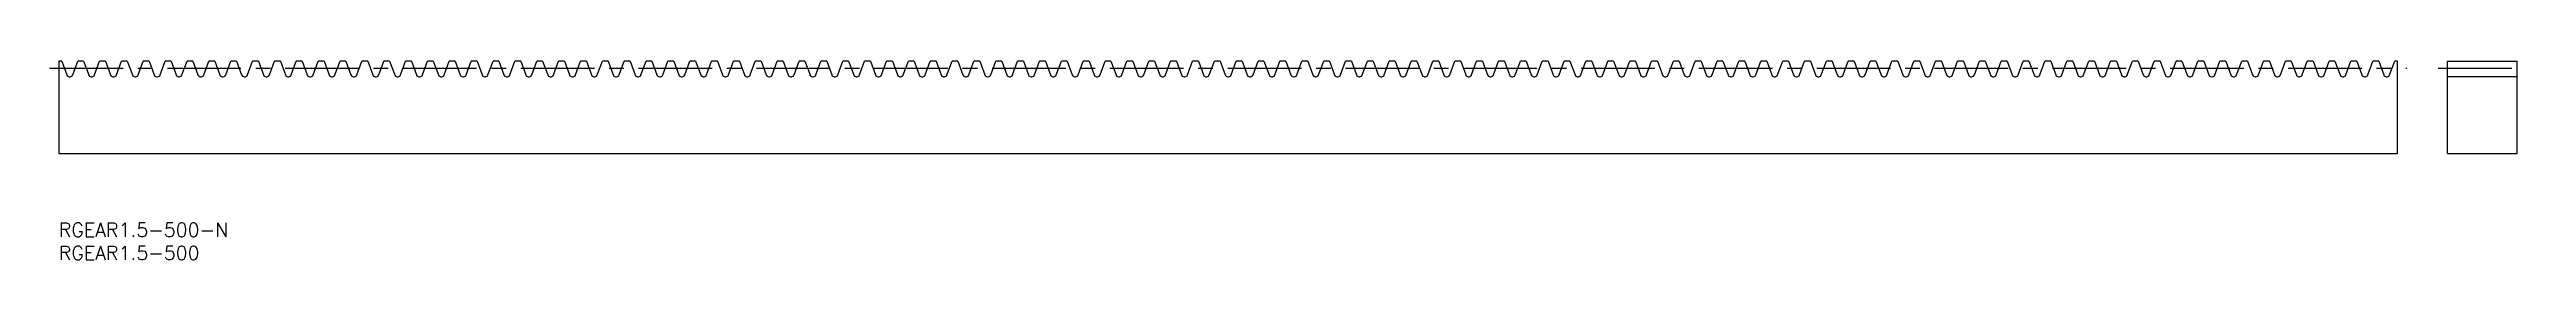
# Model space of a CAD drawing. Extents: x -2 to 532, y -8 to 35.
import ezdxf

# ---------------------------------------------------------------- set-up
doc = ezdxf.new("R2010")
doc.units = 0
doc.header["$LTSCALE"] = 0.5
doc.linetypes.add('CENTER', pattern=[50.8, 31.75, -6.35, 6.35, -6.35])
for name, color, linetype in [('MSM_CENTER', 1, 'CENTER'), ('MSM_CONTINUOUS', 7, 'CONTINUOUS'), ('MSM_PART_NUMBER', 7, 'CONTINUOUS')]:
    doc.layers.add(name, color=color, linetype=linetype)
doc.styles.get("Standard").update_dxf_attribs({"font": 'txt.shx', "height": 3, "bigfont": 'bigfont.shx'})

# ---------------------------------------------------------------- blocks, each defined once
blk = doc.blocks.new('*U2')
at = {"layer": 'MSM_PART_NUMBER'}
blk.add_text('RGEAR1.5-500-N', height=3, dxfattribs=at).set_placement((0, -3))
blk = doc.blocks.new('*U3')
at = {"layer": 'MSM_PART_NUMBER'}
blk.add_text('RGEAR1.5-500', height=3, dxfattribs=at).set_placement((0, -8))

msp = doc.modelspace()

# ---------------------------------------------------------------- linework, layer by layer
at = {"layer": 'MSM_CENTER'}
for p, q in [((-2, 33.5), (506.23, 33.5)), ((513, 33.5), (532, 33.5))]:
    msp.add_line(p, q, dxfattribs=at)
at = {"layer": 'MSM_CONTINUOUS'}
for p, q in [((0.63, 35), (0, 35)), ((0, 35), (0, 15)), ((0.63, 35), (1.72, 32)), ((2.99, 32), (4.08, 35)), ((5.34, 35), (4.08, 35)), ((5.34, 35), (6.44, 32)), ((7.7, 32), (8.79, 35)), ((10.06, 35), (8.79, 35)), ((10.06, 35), (11.15, 32)), ((12.41, 32), (13.51, 35)), ((14.77, 35), (13.51, 35)), ((14.77, 35), (15.86, 32)), ((17.13, 32), (18.22, 35)), ((19.48, 35), (18.22, 35)), ((19.48, 35), (20.57, 32)), ((21.84, 32), (22.93, 35)), ((24.19, 35), (22.93, 35)), ((24.19, 35), (25.29, 32)), ((26.55, 32), (27.64, 35)), ((28.91, 35), (27.64, 35)), ((28.91, 35), (30, 32)), ((31.26, 32), (32.35, 35)), ((33.62, 35), (32.35, 35)), ((33.62, 35), (34.71, 32)), ((35.98, 32), (37.07, 35)), ((38.33, 35), (37.07, 35)), ((38.33, 35), (39.42, 32)), ((40.69, 32), (41.78, 35)), ((43.04, 35), (41.78, 35)), ((43.04, 35), (44.14, 32)), ((45.4, 32), (46.49, 35)), ((47.76, 35), (46.49, 35)), ((47.76, 35), (48.85, 32)), ((50.11, 32), (51.2, 35)), ((52.47, 35), (51.2, 35)), ((52.47, 35), (53.56, 32)), ((54.82, 32), (55.92, 35)), ((57.18, 35), (55.92, 35)), ((57.18, 35), (58.27, 32)), ((59.54, 32), (60.63, 35)), ((61.89, 35), (60.63, 35)), ((61.89, 35), (62.99, 32)), ((64.25, 32), (65.34, 35)), ((66.61, 35), (65.34, 35)), ((66.61, 35), (67.7, 32)), ((68.96, 32), (70.05, 35)), ((71.32, 35), (70.05, 35)), ((71.32, 35), (72.41, 32)), ((73.67, 32), (74.77, 35)), ((76.03, 35), (74.77, 35)), ((76.03, 35), (77.12, 32)), ((78.39, 32), (79.48, 35)), ((80.74, 35), (79.48, 35)), ((80.74, 35), (81.83, 32)), ((83.1, 32), (84.19, 35)), ((85.46, 35), (84.19, 35)), ((85.46, 35), (86.55, 32)), ((87.81, 32), (88.9, 35)), ((90.17, 35), (88.9, 35)), ((90.17, 35), (91.26, 32)), ((92.52, 32), (93.62, 35)), ((94.88, 35), (93.62, 35)), ((94.88, 35), (95.97, 32)), ((97.24, 32), (98.33, 35)), ((99.59, 35), (98.33, 35)), ((99.59, 35), (100.68, 32)), ((101.95, 32), (103.04, 35)), ((104.3, 35), (103.04, 35)), ((104.3, 35), (105.4, 32)), ((106.66, 32), (107.75, 35)), ((109.02, 35), (107.75, 35)), ((109.02, 35), (110.11, 32)), ((111.37, 32), (112.47, 35)), ((113.73, 35), (112.47, 35)), ((113.73, 35), (114.82, 32)), ((116.09, 32), (117.18, 35)), ((118.44, 35), (117.18, 35)), ((118.44, 35), (119.53, 32)), ((120.8, 32), (121.89, 35)), ((123.15, 35), (121.89, 35)), ((123.15, 35), (124.25, 32)), ((125.51, 32), (126.6, 35)), ((127.87, 35), (126.6, 35)), ((127.87, 35), (128.96, 32)), ((130.22, 32), (131.32, 35)), ((132.58, 35), (131.32, 35)), ((132.58, 35), (133.67, 32)), ((134.94, 32), (136.03, 35)), ((137.29, 35), (136.03, 35)), ((137.29, 35), (138.38, 32)), ((139.65, 32), (140.74, 35)), ((142, 35), (140.74, 35)), ((142, 35), (143.1, 32)), ((144.36, 32), (145.45, 35)), ((146.72, 35), (145.45, 35)), ((146.72, 35), (147.81, 32)), ((149.07, 32), (150.16, 35)), ((151.43, 35), (150.16, 35)), ((151.43, 35), (152.52, 32)), ((153.79, 32), (154.88, 35)), ((156.14, 35), (154.88, 35)), ((156.14, 35), (157.23, 32)), ((158.5, 32), (159.59, 35)), ((160.85, 35), (159.59, 35)), ((160.85, 35), (161.95, 32)), ((163.21, 32), (164.3, 35)), ((165.57, 35), (164.3, 35)), ((165.57, 35), (166.66, 32)), ((167.92, 32), (169.01, 35)), ((170.28, 35), (169.01, 35)), ((170.28, 35), (171.37, 32)), ((172.63, 32), (173.73, 35)), ((174.99, 35), (173.73, 35)), ((174.99, 35), (176.08, 32)), ((177.35, 32), (178.44, 35)), ((179.7, 35), (178.44, 35)), ((179.7, 35), (180.8, 32)), ((182.06, 32), (183.15, 35)), ((184.42, 35), (183.15, 35)), ((184.42, 35), (185.51, 32)), ((186.77, 32), (187.86, 35)), ((189.13, 35), (187.86, 35)), ((189.13, 35), (190.22, 32)), ((191.48, 32), (192.58, 35)), ((193.84, 35), (192.58, 35)), ((193.84, 35), (194.93, 32)), ((196.2, 32), (197.29, 35)), ((198.55, 35), (197.29, 35)), ((198.55, 35), (199.64, 32)), ((200.91, 32), (202, 35)), ((203.27, 35), (202, 35)), ((203.27, 35), (204.36, 32)), ((205.62, 32), (206.71, 35)), ((207.98, 35), (206.71, 35)), ((207.98, 35), (209.07, 32)), ((210.33, 32), (211.43, 35)), ((212.69, 35), (211.43, 35)), ((212.69, 35), (213.78, 32)), ((215.05, 32), (216.14, 35)), ((217.4, 35), (216.14, 35)), ((217.4, 35), (218.49, 32)), ((219.76, 32), (220.85, 35)), ((222.11, 35), (220.85, 35)), ((222.11, 35), (223.21, 32)), ((224.47, 32), (225.56, 35)), ((226.83, 35), (225.56, 35)), ((226.83, 35), (227.92, 32)), ((229.18, 32), (230.28, 35)), ((231.54, 35), (230.28, 35)), ((231.54, 35), (232.63, 32)), ((233.9, 32), (234.99, 35)), ((236.25, 35), (234.99, 35)), ((236.25, 35), (237.34, 32)), ((238.61, 32), (239.7, 35)), ((240.96, 35), (239.7, 35)), ((240.96, 35), (242.06, 32)), ((243.32, 32), (244.41, 35)), ((245.68, 35), (244.41, 35)), ((245.68, 35), (246.77, 32)), ((248.03, 32), (249.13, 35)), ((250.39, 35), (249.13, 35)), ((250.39, 35), (251.48, 32)), ((252.75, 32), (253.84, 35)), ((255.1, 35), (253.84, 35)), ((255.1, 35), (256.19, 32)), ((257.46, 32), (258.55, 35)), ((259.81, 35), (258.55, 35)), ((259.81, 35), (260.91, 32)), ((262.17, 32), (263.26, 35)), ((264.53, 35), (263.26, 35)), ((264.53, 35), (265.62, 32)), ((266.88, 32), (267.97, 35)), ((269.24, 35), (267.97, 35)), ((269.24, 35), (270.33, 32)), ((271.6, 32), (272.69, 35)), ((273.95, 35), (272.69, 35)), ((273.95, 35), (275.04, 32)), ((276.31, 32), (277.4, 35)), ((278.66, 35), (277.4, 35)), ((278.66, 35), (279.76, 32)), ((281.02, 32), (282.11, 35)), ((283.38, 35), (282.11, 35)), ((283.38, 35), (284.47, 32)), ((285.73, 32), (286.82, 35)), ((288.09, 35), (286.82, 35)), ((288.09, 35), (289.18, 32)), ((290.44, 32), (291.54, 35)), ((292.8, 35), (291.54, 35)), ((292.8, 35), (293.89, 32)), ((295.16, 32), (296.25, 35)), ((297.51, 35), (296.25, 35)), ((297.51, 35), (298.61, 32)), ((299.87, 32), (300.96, 35)), ((302.23, 35), (300.96, 35)), ((302.23, 35), (303.32, 32)), ((304.58, 32), (305.67, 35)), ((306.94, 35), (305.67, 35)), ((306.94, 35), (308.03, 32)), ((309.29, 32), (310.39, 35)), ((311.65, 35), (310.39, 35)), ((311.65, 35), (312.74, 32)), ((314.01, 32), (315.1, 35)), ((316.36, 35), (315.1, 35)), ((316.36, 35), (317.45, 32)), ((318.72, 32), (319.81, 35)), ((321.08, 35), (319.81, 35)), ((321.08, 35), (322.17, 32)), ((323.43, 32), (324.52, 35)), ((325.79, 35), (324.52, 35)), ((325.79, 35), (326.88, 32)), ((328.14, 32), (329.24, 35)), ((330.5, 35), (329.24, 35)), ((330.5, 35), (331.59, 32)), ((332.86, 32), (333.95, 35)), ((335.21, 35), (333.95, 35)), ((335.21, 35), (336.3, 32)), ((337.57, 32), (338.66, 35)), ((339.92, 35), (338.66, 35)), ((339.92, 35), (341.02, 32)), ((342.28, 32), (343.37, 35)), ((344.64, 35), (343.37, 35)), ((344.64, 35), (345.73, 32)), ((346.99, 32), (348.09, 35)), ((349.35, 35), (348.09, 35)), ((349.35, 35), (350.44, 32)), ((351.71, 32), (352.8, 35)), ((354.06, 35), (352.8, 35)), ((354.06, 35), (355.15, 32)), ((356.42, 32), (357.51, 35)), ((358.77, 35), (357.51, 35)), ((358.77, 35), (359.87, 32)), ((361.13, 32), (362.22, 35)), ((363.49, 35), (362.22, 35)), ((363.49, 35), (364.58, 32)), ((365.84, 32), (366.94, 35)), ((368.2, 35), (366.94, 35)), ((368.2, 35), (369.29, 32)), ((370.56, 32), (371.65, 35)), ((372.91, 35), (371.65, 35)), ((372.91, 35), (374, 32)), ((375.27, 32), (376.36, 35)), ((377.62, 35), (376.36, 35)), ((377.62, 35), (378.72, 32)), ((379.98, 32), (381.07, 35)), ((382.34, 35), (381.07, 35)), ((382.34, 35), (383.43, 32)), ((384.69, 32), (385.78, 35)), ((387.05, 35), (385.78, 35)), ((387.05, 35), (388.14, 32)), ((389.41, 32), (390.5, 35)), ((391.76, 35), (390.5, 35)), ((391.76, 35), (392.85, 32)), ((394.12, 32), (395.21, 35)), ((396.47, 35), (395.21, 35)), ((396.47, 35), (397.57, 32)), ((398.83, 32), (399.92, 35)), ((401.19, 35), (399.92, 35)), ((401.19, 35), (402.28, 32)), ((403.54, 32), (404.63, 35)), ((405.9, 35), (404.63, 35)), ((405.9, 35), (406.99, 32)), ((408.25, 32), (409.35, 35)), ((410.61, 35), (409.35, 35)), ((410.61, 35), (411.7, 32)), ((412.97, 32), (414.06, 35)), ((415.32, 35), (414.06, 35)), ((415.32, 35), (416.42, 32)), ((417.68, 32), (418.77, 35)), ((420.04, 35), (418.77, 35)), ((420.04, 35), (421.13, 32)), ((422.39, 32), (423.48, 35)), ((424.75, 35), (423.48, 35)), ((424.75, 35), (425.84, 32)), ((427.1, 32), (428.2, 35)), ((429.46, 35), (428.2, 35)), ((429.46, 35), (430.55, 32)), ((431.82, 32), (432.91, 35)), ((434.17, 35), (432.91, 35)), ((434.17, 35), (435.26, 32)), ((436.53, 32), (437.62, 35)), ((438.89, 35), (437.62, 35)), ((438.89, 35), (439.98, 32)), ((441.24, 32), (442.33, 35)), ((443.6, 35), (442.33, 35)), ((443.6, 35), (444.69, 32)), ((445.95, 32), (447.05, 35)), ((448.31, 35), (447.05, 35)), ((448.31, 35), (449.4, 32)), ((450.67, 32), (451.76, 35)), ((453.02, 35), (451.76, 35)), ((453.02, 35), (454.11, 32)), ((455.38, 32), (456.47, 35)), ((457.73, 35), (456.47, 35)), ((457.73, 35), (458.83, 32)), ((460.09, 32), (461.18, 35)), ((462.45, 35), (461.18, 35)), ((462.45, 35), (463.54, 32)), ((464.8, 32), (465.9, 35)), ((467.16, 35), (465.9, 35)), ((467.16, 35), (468.25, 32)), ((469.52, 32), (470.61, 35)), ((471.87, 35), (470.61, 35)), ((471.87, 35), (472.96, 32)), ((474.23, 32), (475.32, 35)), ((476.58, 35), (475.32, 35)), ((476.58, 35), (477.68, 32)), ((478.94, 32), (480.03, 35)), ((481.3, 35), (480.03, 35)), ((481.3, 35), (482.39, 32)), ((483.65, 32), (484.75, 35)), ((486.01, 35), (484.75, 35)), ((486.01, 35), (487.1, 32)), ((488.37, 32), (489.46, 35)), ((490.72, 35), (489.46, 35)), ((490.72, 35), (491.81, 32)), ((493.08, 32), (494.17, 35)), ((495.43, 35), (494.17, 35)), ((495.43, 35), (496.53, 32)), ((497.79, 32), (498.88, 35)), ((500.15, 35), (498.88, 35)), ((500.15, 35), (501.24, 32)), ((502.5, 32), (503.59, 35)), ((504.23, 35), (503.59, 35)), ((504.23, 15), (504.23, 35)), ((515, 35), (530, 35)), ((515, 15), (515, 35)), ((530, 15), (530, 35)), ((2.26, 31.62), (2.45, 31.62)), ((6.97, 31.62), (7.17, 31.62)), ((11.68, 31.62), (11.88, 31.62)), ((16.4, 31.62), (16.59, 31.62)), ((21.11, 31.62), (21.3, 31.62)), ((25.82, 31.62), (26.01, 31.62)), ((30.53, 31.62), (30.73, 31.62)), ((35.25, 31.62), (35.44, 31.62)), ((39.96, 31.62), (40.15, 31.62)), ((44.67, 31.62), (44.86, 31.62)), ((49.38, 31.62), (49.58, 31.62)), ((54.1, 31.62), (54.29, 31.62)), ((58.81, 31.62), (59, 31.62)), ((63.52, 31.62), (63.71, 31.62)), ((68.23, 31.62), (68.43, 31.62)), ((72.95, 31.62), (73.14, 31.62)), ((77.66, 31.62), (77.85, 31.62)), ((82.37, 31.62), (82.56, 31.62)), ((87.08, 31.62), (87.28, 31.62)), ((91.8, 31.62), (91.99, 31.62)), ((96.51, 31.62), (96.7, 31.62)), ((101.22, 31.62), (101.41, 31.62)), ((105.93, 31.62), (106.13, 31.62)), ((110.64, 31.62), (110.84, 31.62)), ((115.36, 31.62), (115.55, 31.62)), ((120.07, 31.62), (120.26, 31.62)), ((124.78, 31.62), (124.98, 31.62)), ((129.49, 31.62), (129.69, 31.62)), ((134.21, 31.62), (134.4, 31.62)), ((138.92, 31.62), (139.11, 31.62)), ((143.63, 31.62), (143.82, 31.62)), ((148.34, 31.62), (148.54, 31.62)), ((153.06, 31.62), (153.25, 31.62)), ((157.77, 31.62), (157.96, 31.62)), ((162.48, 31.62), (162.67, 31.62)), ((167.19, 31.62), (167.39, 31.62)), ((171.91, 31.62), (172.1, 31.62)), ((176.62, 31.62), (176.81, 31.62)), ((181.33, 31.62), (181.52, 31.62)), ((186.04, 31.62), (186.24, 31.62)), ((190.76, 31.62), (190.95, 31.62)), ((195.47, 31.62), (195.66, 31.62)), ((200.18, 31.62), (200.37, 31.62)), ((204.89, 31.62), (205.09, 31.62)), ((209.61, 31.62), (209.8, 31.62)), ((214.32, 31.62), (214.51, 31.62)), ((219.03, 31.62), (219.22, 31.62)), ((223.74, 31.62), (223.94, 31.62)), ((228.45, 31.62), (228.65, 31.62)), ((233.17, 31.62), (233.36, 31.62)), ((237.88, 31.62), (238.07, 31.62)), ((242.59, 31.62), (242.79, 31.62)), ((247.3, 31.62), (247.5, 31.62)), ((252.02, 31.62), (252.21, 31.62)), ((256.73, 31.62), (256.92, 31.62)), ((261.44, 31.62), (261.63, 31.62)), ((266.15, 31.62), (266.35, 31.62)), ((270.87, 31.62), (271.06, 31.62)), ((275.58, 31.62), (275.77, 31.62)), ((280.29, 31.62), (280.48, 31.62)), ((285, 31.62), (285.2, 31.62)), ((289.72, 31.62), (289.91, 31.62)), ((294.43, 31.62), (294.62, 31.62)), ((299.14, 31.62), (299.33, 31.62)), ((303.85, 31.62), (304.05, 31.62)), ((308.57, 31.62), (308.76, 31.62)), ((313.28, 31.62), (313.47, 31.62)), ((317.99, 31.62), (318.18, 31.62)), ((322.7, 31.62), (322.9, 31.62)), ((327.42, 31.62), (327.61, 31.62)), ((332.13, 31.62), (332.32, 31.62)), ((336.84, 31.62), (337.03, 31.62)), ((341.55, 31.62), (341.75, 31.62)), ((346.26, 31.62), (346.46, 31.62)), ((350.98, 31.62), (351.17, 31.62)), ((355.69, 31.62), (355.88, 31.62)), ((360.4, 31.62), (360.6, 31.62)), ((365.11, 31.62), (365.31, 31.62)), ((369.83, 31.62), (370.02, 31.62)), ((374.54, 31.62), (374.73, 31.62)), ((379.25, 31.62), (379.44, 31.62)), ((383.96, 31.62), (384.16, 31.62)), ((388.68, 31.62), (388.87, 31.62)), ((393.39, 31.62), (393.58, 31.62)), ((398.1, 31.62), (398.29, 31.62)), ((402.81, 31.62), (403.01, 31.62)), ((407.53, 31.62), (407.72, 31.62)), ((412.24, 31.62), (412.43, 31.62)), ((416.95, 31.62), (417.14, 31.62)), ((421.66, 31.62), (421.86, 31.62)), ((426.38, 31.62), (426.57, 31.62)), ((431.09, 31.62), (431.28, 31.62)), ((435.8, 31.62), (435.99, 31.62)), ((440.51, 31.62), (440.71, 31.62)), ((445.23, 31.62), (445.42, 31.62)), ((449.94, 31.62), (450.13, 31.62)), ((454.65, 31.62), (454.84, 31.62)), ((459.36, 31.62), (459.56, 31.62)), ((464.07, 31.62), (464.27, 31.62)), ((468.79, 31.62), (468.98, 31.62)), ((473.5, 31.62), (473.69, 31.62)), ((478.21, 31.62), (478.41, 31.62)), ((482.92, 31.62), (483.12, 31.62)), ((487.64, 31.62), (487.83, 31.62)), ((492.35, 31.62), (492.54, 31.62)), ((497.06, 31.62), (497.25, 31.62)), ((501.77, 31.62), (501.97, 31.62)), ((530, 31.62), (515, 31.62)), ((0, 15), (504.23, 15)), ((515, 15), (530, 15))]:
    msp.add_line(p, q, dxfattribs=at)
for centre, start, end in [((2.26, 32.19), 200, 270), ((2.45, 32.19), 270, 340), ((6.97, 32.19), 200, 270), ((7.17, 32.19), 270, 340), ((11.68, 32.19), 200, 270), ((11.88, 32.19), 270, 340), ((16.4, 32.19), 200, 270), ((16.59, 32.19), 270, 340), ((21.11, 32.19), 200, 270), ((21.3, 32.19), 270, 340), ((25.82, 32.19), 200, 270), ((26.01, 32.19), 270, 340), ((30.53, 32.19), 200, 270), ((30.73, 32.19), 270, 340), ((35.25, 32.19), 200, 270), ((35.44, 32.19), 270, 340), ((39.96, 32.19), 200, 270), ((40.15, 32.19), 270, 340), ((44.67, 32.19), 200, 270), ((44.86, 32.19), 270, 340), ((49.38, 32.19), 200, 270), ((49.58, 32.19), 270, 340), ((54.1, 32.19), 200, 270), ((54.29, 32.19), 270, 340), ((58.81, 32.19), 200, 270), ((59, 32.19), 270, 340), ((63.52, 32.19), 200, 270), ((63.71, 32.19), 270, 340), ((68.23, 32.19), 200, 270), ((68.43, 32.19), 270, 340), ((72.95, 32.19), 200, 270), ((73.14, 32.19), 270, 340), ((77.66, 32.19), 200, 270), ((77.85, 32.19), 270, 340), ((82.37, 32.19), 200, 270), ((82.56, 32.19), 270, 340), ((87.08, 32.19), 200, 270), ((87.28, 32.19), 270, 340), ((91.8, 32.19), 200, 270), ((91.99, 32.19), 270, 340), ((96.51, 32.19), 200, 270), ((96.7, 32.19), 270, 340), ((101.22, 32.19), 200, 270), ((101.41, 32.19), 270, 340), ((105.93, 32.19), 200, 270), ((106.13, 32.19), 270, 340), ((110.64, 32.19), 200, 270), ((110.84, 32.19), 270, 340), ((115.36, 32.19), 200, 270), ((115.55, 32.19), 270, 340), ((120.07, 32.19), 200, 270), ((120.26, 32.19), 270, 340), ((124.78, 32.19), 200, 270), ((124.98, 32.19), 270, 340), ((129.49, 32.19), 200, 270), ((129.69, 32.19), 270, 340), ((134.21, 32.19), 200, 270), ((134.4, 32.19), 270, 340), ((138.92, 32.19), 200, 270), ((139.11, 32.19), 270, 340), ((143.63, 32.19), 200, 270), ((143.82, 32.19), 270, 340), ((148.34, 32.19), 200, 270), ((148.54, 32.19), 270, 340), ((153.06, 32.19), 200, 270), ((153.25, 32.19), 270, 340), ((157.77, 32.19), 200, 270), ((157.96, 32.19), 270, 340), ((162.48, 32.19), 200, 270), ((162.67, 32.19), 270, 340), ((167.19, 32.19), 200, 270), ((167.39, 32.19), 270, 340), ((171.91, 32.19), 200, 270), ((172.1, 32.19), 270, 340), ((176.62, 32.19), 200, 270), ((176.81, 32.19), 270, 340), ((181.33, 32.19), 200, 270), ((181.52, 32.19), 270, 340), ((186.04, 32.19), 200, 270), ((186.24, 32.19), 270, 340), ((190.76, 32.19), 200, 270), ((190.95, 32.19), 270, 340), ((195.47, 32.19), 200, 270), ((195.66, 32.19), 270, 340), ((200.18, 32.19), 200, 270), ((200.37, 32.19), 270, 340), ((204.89, 32.19), 200, 270), ((205.09, 32.19), 270, 340), ((209.61, 32.19), 200, 270), ((209.8, 32.19), 270, 340), ((214.32, 32.19), 200, 270), ((214.51, 32.19), 270, 340), ((219.03, 32.19), 200, 270), ((219.22, 32.19), 270, 340), ((223.74, 32.19), 200, 270), ((223.94, 32.19), 270, 340), ((228.45, 32.19), 200, 270), ((228.65, 32.19), 270, 340), ((233.17, 32.19), 200, 270), ((233.36, 32.19), 270, 340), ((237.88, 32.19), 200, 270), ((238.07, 32.19), 270, 340), ((242.59, 32.19), 200, 270), ((242.79, 32.19), 270, 340), ((247.3, 32.19), 200, 270), ((247.5, 32.19), 270, 340), ((252.02, 32.19), 200, 270), ((252.21, 32.19), 270, 340), ((256.73, 32.19), 200, 270), ((256.92, 32.19), 270, 340), ((261.44, 32.19), 200, 270), ((261.63, 32.19), 270, 340), ((266.15, 32.19), 200, 270), ((266.35, 32.19), 270, 340), ((270.87, 32.19), 200, 270), ((271.06, 32.19), 270, 340), ((275.58, 32.19), 200, 270), ((275.77, 32.19), 270, 340), ((280.29, 32.19), 200, 270), ((280.48, 32.19), 270, 340), ((285, 32.19), 200, 270), ((285.2, 32.19), 270, 340), ((289.72, 32.19), 200, 270), ((289.91, 32.19), 270, 340), ((294.43, 32.19), 200, 270), ((294.62, 32.19), 270, 340), ((299.14, 32.19), 200, 270), ((299.33, 32.19), 270, 340), ((303.85, 32.19), 200, 270), ((304.05, 32.19), 270, 340), ((308.57, 32.19), 200, 270), ((308.76, 32.19), 270, 340), ((313.28, 32.19), 200, 270), ((313.47, 32.19), 270, 340), ((317.99, 32.19), 200, 270), ((318.18, 32.19), 270, 340), ((322.7, 32.19), 200, 270), ((322.9, 32.19), 270, 340), ((327.42, 32.19), 200, 270), ((327.61, 32.19), 270, 340), ((332.13, 32.19), 200, 270), ((332.32, 32.19), 270, 340), ((336.84, 32.19), 200, 270), ((337.03, 32.19), 270, 340), ((341.55, 32.19), 200, 270), ((341.75, 32.19), 270, 340), ((346.26, 32.19), 200, 270), ((346.46, 32.19), 270, 340), ((350.98, 32.19), 200, 270), ((351.17, 32.19), 270, 340), ((355.69, 32.19), 200, 270), ((355.88, 32.19), 270, 340), ((360.4, 32.19), 200, 270), ((360.6, 32.19), 270, 340), ((365.11, 32.19), 200, 270), ((365.31, 32.19), 270, 340), ((369.83, 32.19), 200, 270), ((370.02, 32.19), 270, 340), ((374.54, 32.19), 200, 270), ((374.73, 32.19), 270, 340), ((379.25, 32.19), 200, 270), ((379.44, 32.19), 270, 340), ((383.96, 32.19), 200, 270), ((384.16, 32.19), 270, 340), ((388.68, 32.19), 200, 270), ((388.87, 32.19), 270, 340), ((393.39, 32.19), 200, 270), ((393.58, 32.19), 270, 340), ((398.1, 32.19), 200, 270), ((398.29, 32.19), 270, 340), ((402.81, 32.19), 200, 270), ((403.01, 32.19), 270, 340), ((407.53, 32.19), 200, 270), ((407.72, 32.19), 270, 340), ((412.24, 32.19), 200, 270), ((412.43, 32.19), 270, 340), ((416.95, 32.19), 200, 270), ((417.14, 32.19), 270, 340), ((421.66, 32.19), 200, 270), ((421.86, 32.19), 270, 340), ((426.38, 32.19), 200, 270), ((426.57, 32.19), 270, 340), ((431.09, 32.19), 200, 270), ((431.28, 32.19), 270, 340), ((435.8, 32.19), 200, 270), ((435.99, 32.19), 270, 340), ((440.51, 32.19), 200, 270), ((440.71, 32.19), 270, 340), ((445.23, 32.19), 200, 270), ((445.42, 32.19), 270, 340), ((449.94, 32.19), 200, 270), ((450.13, 32.19), 270, 340), ((454.65, 32.19), 200, 270), ((454.84, 32.19), 270, 340), ((459.36, 32.19), 200, 270), ((459.56, 32.19), 270, 340), ((464.07, 32.19), 200, 270), ((464.27, 32.19), 270, 340), ((468.79, 32.19), 200, 270), ((468.98, 32.19), 270, 340), ((473.5, 32.19), 200, 270), ((473.69, 32.19), 270, 340), ((478.21, 32.19), 200, 270), ((478.41, 32.19), 270, 340), ((482.92, 32.19), 200, 270), ((483.12, 32.19), 270, 340), ((487.64, 32.19), 200, 270), ((487.83, 32.19), 270, 340), ((492.35, 32.19), 200, 270), ((492.54, 32.19), 270, 340), ((497.06, 32.19), 200, 270), ((497.25, 32.19), 270, 340), ((501.77, 32.19), 200, 270), ((501.97, 32.19), 270, 340)]:
    msp.add_arc(centre, 0.57, start, end, dxfattribs=at)

# ---------------------------------------------------------------- block references
for name in ['*U2', '*U3']:
    msp.add_blockref(name, (0, 0), dxfattribs=at)

doc.saveas('drawing.dxf')
